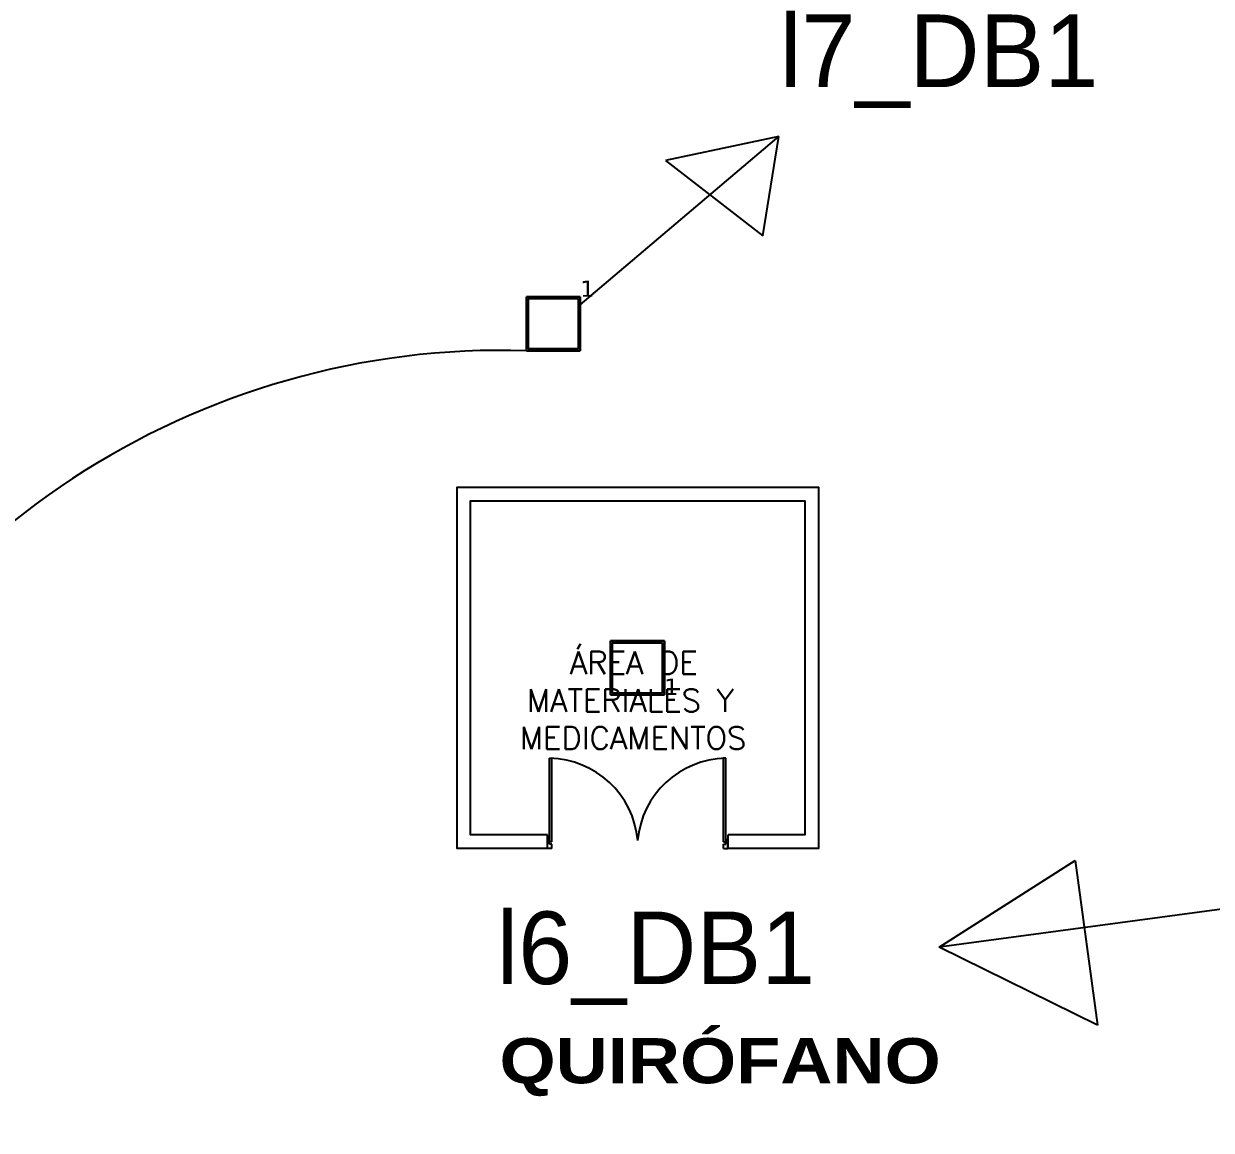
# Model space of a CAD drawing. Header units: metres. Extents: x -39 to 21688, y -24 to 9022.
# Drawn here: x 16.54 to 29.68, y 12.17 to 24.43 of the extents above; entities that cross this region are included whole.
import ezdxf

# ---------------------------------------------------------------- set-up
doc = ezdxf.new("R2010")
doc.units = ezdxf.units.M
doc.header["$MEASUREMENT"] = 0
for name, color, linetype in [('AN-TEXTO', 3, 'Continuous'), ('AR-MUROS', 6, 'Continuous'), ('AR-PUERTAS', 2, 'Continuous'), ('AR-VENTANAS', 2, 'Continuous')]:
    doc.layers.add(name, color=color, linetype=linetype)
doc.layers.add('DLX_TERR_LUM', color=7, linetype='Continuous', true_color=0xffd400)
doc.layers.add('DLX_TERR_LUMKEY_IDX', color=7, linetype='Continuous', true_color=0x969696)
doc.styles.add('REGULAR-2.5', font='romans.shx', dxfattribs={"height": 2.5})
doc.styles.add('TableTextStyle', font='')
doc.styles.add('TITULO-5', font='ariblk.ttf', dxfattribs={"height": 5})
doc.styles.get('TableTextStyle').set_extended_font_data('VERDANA.TTF')

# ---------------------------------------------------------------- blocks, each defined once
blk = doc.blocks.new('111111')
at = {"layer": 'AR-PUERTAS', "linetype": 'Continuous'}
for p, q in [((254.317, 121.561), (254.317, 122.51)), ((254.342, 121.586), (254.342, 122.51)), ((256.267, 122.51), (256.242, 122.51)), ((256.242, 121.586), (256.242, 122.51)), ((256.267, 121.561), (256.267, 122.51)), ((254.292, 121.511), (254.292, 121.611)), ((254.317, 121.611), (254.292, 121.611)), ((256.267, 121.611), (256.292, 121.611)), ((256.292, 121.511), (256.292, 121.611)), ((254.342, 121.511), (254.292, 121.511)), ((254.342, 121.586), (254.317, 121.586)), ((254.342, 121.561), (254.317, 121.561)), ((254.342, 121.511), (254.342, 121.561)), ((256.242, 121.586), (256.267, 121.586)), ((256.242, 121.511), (256.242, 121.561)), ((256.242, 121.561), (256.267, 121.561)), ((256.242, 121.511), (256.292, 121.511))]:
    blk.add_line(p, q, dxfattribs=at)
for centre, start, end in [((254.297, 121.512), 5.0221, 88.847), ((256.287, 121.512), 91.153, 174.9779)]:
    blk.add_arc(centre, 0.999, start, end, dxfattribs=at)

msp = doc.modelspace()

# ---------------------------------------------------------------- linework, layer by layer
at = {"layer": 'AR-MUROS'}
for points in [[(22.33366, 15.29143), (21.33366, 15.29143), (21.33366, 19.29143), (23.33366, 19.29143), (25.33366, 19.29143), (25.33366, 15.29143), (24.33366, 15.29143)], [(22.33366, 15.44143), (21.48366, 15.44143), (21.48366, 19.14143), (23.33366, 19.14143), (25.18366, 19.14143), (25.18366, 15.44143), (24.33366, 15.44143)], [(22.33366, 15.29143), (22.33366, 15.44143)], [(24.33366, 15.29143), (24.33366, 15.44143)]]:
    msp.add_lwpolyline(points, dxfattribs=at)
at = {"layer": 'AR-PUERTAS'}
msp.add_circle((22.62406, 27.62249), 40.08066, dxfattribs=at)
at = {"layer": 'AR-VENTANAS'}
for p, q in [((22.69841, 21.31082), (24.89668, 23.17561)), ((24.89668, 23.17561), (23.64125, 22.90921)), ((24.71892, 22.07671), (24.89668, 23.17561)), ((23.64125, 22.90921), (24.71892, 22.07671)), ((26.67148, 14.19843), (28.1762, 15.1596)), ((28.1762, 15.1596), (28.42288, 13.33585)), ((31.02265, 14.78654), (26.67148, 14.19843)), ((28.42288, 13.33585), (26.67148, 14.19843))]:
    msp.add_line(p, q, dxfattribs=at)
msp.add_arc((21.83252, 12.13937), 8.66922, 88.222602, 158.308831, dxfattribs=at)
at = {"layer": 'DLX_TERR_LUM'}
for points in [[(22.69841, 21.40142, 0), (22.10141, 21.40142, 0)], [(22.10141, 21.40142, 0), (22.10141, 21.40142, 0)], [(22.10141, 21.40142, 0), (22.69841, 21.40142, 0)], [(22.10141, 21.40142, 0), (22.10141, 20.80442, 0)], [(22.10141, 20.80442, 0), (22.10141, 21.40142, 0)], [(22.10141, 21.40142, 0), (22.10141, 21.40142, 0)], [(22.10141, 20.80442, 0), (22.10141, 21.40142, 0)], [(22.10141, 21.40142, 0), (22.69841, 21.40142, 0)], [(22.69841, 21.40142, 0), (22.10141, 21.40142, 0)], [(22.10141, 21.40142, 0), (22.10141, 20.80442, 0)], [(22.67841, 21.38141, 0), (22.12141, 21.38141, 0)], [(22.12141, 21.38141, 0), (22.12141, 20.82442, 0)], [(22.12141, 20.82442, 0), (22.12141, 21.38141, 0)], [(22.12141, 21.38141, 0), (22.67841, 21.38141, 0)], [(22.67841, 20.82442, 0), (22.67841, 21.38141, 0)], [(22.67841, 21.38141, 0), (22.67841, 20.82442, 0)], [(22.69841, 20.80442, 0), (22.69841, 21.40142, 0)], [(22.69841, 21.40142, 0), (22.69841, 21.40142, 0)], [(22.69841, 21.40142, 0), (22.69841, 20.80442, 0)], [(22.69841, 21.40142, 0), (22.69841, 21.40142, 0)], [(22.69841, 21.40142, 0), (22.69841, 20.80442, 0)], [(22.69841, 20.80442, 0), (22.69841, 21.40142, 0)], [(22.10141, 20.80442, 0), (22.10141, 20.80442, 0)], [(22.10141, 20.80442, 0), (22.69841, 20.80442, 0)], [(22.69841, 20.80442, 0), (22.10141, 20.80442, 0)], [(22.10141, 20.80442, 0), (22.10141, 20.80442, 0)], [(22.69841, 20.80442, 0), (22.10141, 20.80442, 0)], [(22.10141, 20.80442, 0), (22.69841, 20.80442, 0)], [(22.12141, 20.82442, 0), (22.67841, 20.82442, 0)], [(22.67841, 20.82442, 0), (22.12141, 20.82442, 0)], [(22.69841, 20.80442, 0), (22.69841, 20.80442, 0)], [(22.69841, 20.80442, 0), (22.69841, 20.80442, 0)], [(23.62897, 17.59009, 0), (23.03197, 17.59009, 0)], [(23.03197, 17.59009, 0), (23.03197, 17.59009, 0)], [(23.03197, 17.59009, 0), (23.62897, 17.59009, 0)], [(23.03197, 17.59009, 0), (23.03197, 16.99309, 0)], [(23.03197, 16.99309, 0), (23.03197, 17.59009, 0)], [(23.03197, 17.59009, 0), (23.03197, 17.59009, 0)], [(23.03197, 16.99309, 0), (23.03197, 17.59009, 0)], [(23.03197, 17.59009, 0), (23.62897, 17.59009, 0)], [(23.62897, 17.59009, 0), (23.03197, 17.59009, 0)], [(23.03197, 17.59009, 0), (23.03197, 16.99309, 0)], [(23.60897, 17.57009, 0), (23.05198, 17.57009, 0)], [(23.05198, 17.57009, 0), (23.05198, 17.01309, 0)], [(23.05198, 17.01309, 0), (23.05198, 17.57009, 0)], [(23.05198, 17.57009, 0), (23.60897, 17.57009, 0)], [(23.60897, 17.01309, 0), (23.60897, 17.57009, 0)], [(23.60897, 17.57009, 0), (23.60897, 17.01309, 0)], [(23.62897, 16.99309, 0), (23.62897, 17.59009, 0)], [(23.62897, 17.59009, 0), (23.62897, 17.59009, 0)], [(23.62897, 17.59009, 0), (23.62897, 16.99309, 0)], [(23.62897, 17.59009, 0), (23.62897, 17.59009, 0)], [(23.62897, 17.59009, 0), (23.62897, 16.99309, 0)], [(23.62897, 16.99309, 0), (23.62897, 17.59009, 0)], [(23.03197, 16.99309, 0), (23.62897, 16.99309, 0)], [(23.62897, 16.99309, 0), (23.03197, 16.99309, 0)], [(23.03197, 16.99309, 0), (23.03197, 16.99309, 0)], [(23.03197, 16.99309, 0), (23.03197, 16.99309, 0)], [(23.62897, 16.99309, 0), (23.03197, 16.99309, 0)], [(23.03197, 16.99309, 0), (23.62897, 16.99309, 0)], [(23.05198, 17.01309, 0), (23.60897, 17.01309, 0)], [(23.60897, 17.01309, 0), (23.05198, 17.01309, 0)], [(23.62897, 16.99309, 0), (23.62897, 16.99309, 0)], [(23.62897, 16.99309, 0), (23.62897, 16.99309, 0)]]:
    msp.add_polyline3d(points, dxfattribs=at)

# ---------------------------------------------------------------- block references
msp.add_blockref('111111', (-231.95854, -106.21968))

# ---------------------------------------------------------------- texts
at = {"layer": 'AN-TEXTO', "attachment_point": 1}
for s, width, gutter_width, insert, char_height, style in [('\\pi0.97086;ÁREA DE\\P\\pi0.49467;MATERIALES Y\\P\\pi0.41729;MEDICAMENTOS ', 3.5369651, 1.25, (21.61217, 17.47353), 0.25, 'REGULAR-2.5'), ('{\\W9.9479;  }QUIRÓFANO ', 13.9391766, 2.5, (17.38473, 13.19154), 0.5, 'TITULO-5')]:
    msp.add_mtext_dynamic_manual_height_columns(s, width=width, gutter_width=gutter_width, heights=[0], dxfattribs=dict(at, insert=insert, char_height=char_height, style=style))
at = {"layer": 'AR-PUERTAS', "char_height": 0.803842, "attachment_point": 1}
for s, insert in [('l7_DB1', (24.90785, 24.52757)), ('l6_DB1', (21.77283, 14.59405))]:
    msp.add_mtext_dynamic_manual_height_columns(s, width=0.8038417, gutter_width=4.01921, heights=[0], dxfattribs=dict(at, insert=insert))
at = {"layer": 'DLX_TERR_LUMKEY_IDX', "style": 'TableTextStyle'}
for p in [(22.69841, 21.40142), (23.62897, 16.99309)]:
    msp.add_text('1', height=0.18, dxfattribs=at).set_placement(p)

doc.saveas('drawing.dxf')
